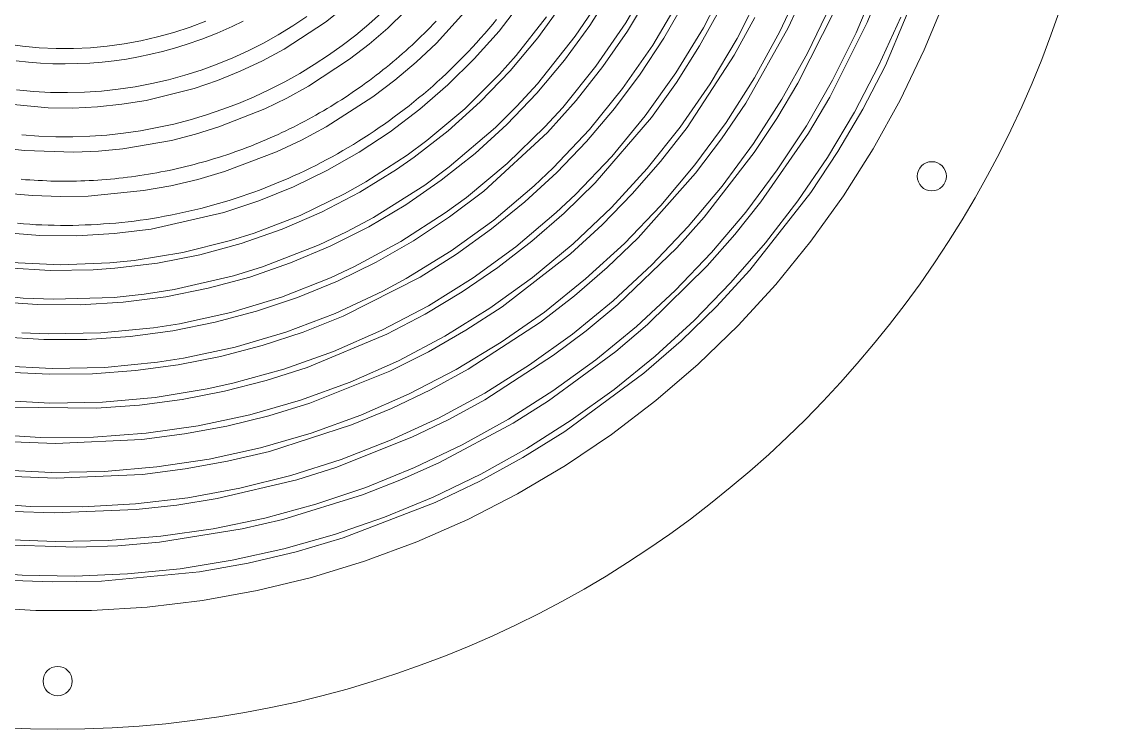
# Model space of a CAD drawing. Header units: millimetres. Extents: x -110 to 110, y -110 to 110.
# Drawn here: x -3.7 to 110, y -110 to -36.4 of the extents above; entities that cross this region are included whole.
import ezdxf

# ---------------------------------------------------------------- set-up
doc = ezdxf.new("R2010")
doc.units = ezdxf.units.MM

msp = doc.modelspace()

# ---------------------------------------------------------------- linework, layer by layer
at = {"color": 7, "linetype": 'Continuous', "lineweight": 15, "flags": 128}
for points in [[(90.06, -31.5), (86.1, -40.96), (83.75, -45.51), (81.16, -49.92), (78.33, -54.2), (72, -62.27), (68.53, -66.03), (64.85, -69.6), (60.99, -72.96), (52.75, -79.06), (48.39, -81.76), (43.9, -84.22), (39.28, -86.44), (29.71, -90.11), (24.8, -91.55), (19.81, -92.73), (14.77, -93.63), (4.56, -94.62), (-0.56, -94.69), (-5.68, -94.49)], [(-3.74, -68.77), (-0.99, -68.88), (4.49, -68.79), (9.96, -68.26), (12.67, -67.83), (18.03, -66.66), (23.28, -65.06), (28.39, -63.05), (30.87, -61.89), (35.71, -59.29), (40.32, -56.31), (42.53, -54.69), (46.75, -51.18), (50.69, -47.36), (52.54, -45.33), (55.99, -41.06), (59.1, -36.54), (61.84, -31.78)], [(85.85, -32.49), (84.19, -36.5), (80.31, -44.28), (78.11, -48.02), (73.16, -55.17), (70.45, -58.55), (67.57, -61.81), (61.37, -67.9), (58.06, -70.71), (51.06, -75.86), (47.38, -78.17), (39.72, -82.27), (35.75, -84.04), (31.71, -85.62), (23.41, -88.19), (19.18, -89.18), (10.6, -90.55), (6.27, -90.92), (1.93, -91.09), (-6.76, -90.81)], [(-6.31, -75.79), (-0.83, -76.09), (4.66, -75.99), (10.13, -75.5), (15.54, -74.62), (18.22, -74.03), (23.51, -72.56), (28.68, -70.73), (33.71, -68.52), (38.56, -65.96), (43.22, -63.05), (47.66, -59.82), (51.85, -56.28), (53.85, -54.4), (57.64, -50.43), (61.13, -46.2), (64.32, -41.73), (67.17, -37.05), (69.69, -32.17)], [(-6.12, -83.03), (-0.63, -83.29), (4.86, -83.19), (10.32, -82.73), (15.75, -81.91), (21.11, -80.73), (26.38, -79.21), (31.54, -77.34), (36.57, -75.13), (41.44, -72.6), (46.13, -69.76), (50.63, -66.62), (54.91, -63.18), (58.96, -59.48), (62.75, -55.52), (66.28, -51.31), (69.53, -46.89), (72.48, -42.26), (75.12, -37.45), (77.44, -32.48)], [(-5.71, -90.28), (-0.23, -90.5), (5.26, -90.38), (10.74, -89.93), (16.18, -89.15), (21.55, -88.04), (26.85, -86.61), (32.05, -84.86), (37.13, -82.79), (42.09, -80.43), (46.89, -77.77), (51.52, -74.83), (55.97, -71.6), (60.22, -68.11), (64.24, -64.38), (68.03, -60.41), (71.58, -56.23), (74.86, -51.83), (77.88, -47.25), (80.61, -42.49), (83.05, -37.57), (85.19, -32.52)], [(-8.07, -97.32), (-2.28, -97.66), (3.52, -97.66), (9.3, -97.31), (15.06, -96.62), (20.76, -95.59), (26.39, -94.23), (31.93, -92.54), (37.36, -90.52), (42.66, -88.18), (47.82, -85.53), (52.82, -82.58), (57.62, -79.34), (62.23, -75.83), (66.61, -72.05), (70.77, -68.02), (74.69, -63.75), (78.34, -59.25), (81.73, -54.54), (84.84, -49.64), (87.65, -44.58), (90.15, -39.35), (92.34, -33.99)], [(-7.25, -79.32), (-1.77, -79.67), (3.72, -79.64), (9.19, -79.23), (14.62, -78.45), (19.99, -77.3), (25.26, -75.78), (30.42, -73.91), (35.44, -71.68), (40.29, -69.12), (44.95, -66.23), (49.41, -63.02), (53.63, -59.52), (57.61, -55.74), (61.32, -51.69), (64.74, -47.4), (67.86, -42.89), (70.67, -38.17), (73.14, -33.27)], [(57.74, -33), (55.35, -36.8), (52.71, -40.42), (49.83, -43.86), (46.73, -47.1), (43.42, -50.12), (39.9, -52.91), (36.21, -55.45), (32.36, -57.74), (28.36, -59.77), (24.23, -61.51), (19.99, -62.98), (15.66, -64.15), (11.26, -65.03), (6.82, -65.6), (2.34, -65.88), (-2.14, -65.85), (-6.61, -65.51)], [(-6.05, -72.2), (-0.57, -72.49), (4.92, -72.37), (10.38, -71.84), (13.09, -71.41), (18.46, -70.26), (23.72, -68.71), (28.85, -66.76), (33.83, -64.44), (36.24, -63.14), (40.92, -60.26), (45.36, -57.05), (49.56, -53.5), (51.55, -51.62), (55.31, -47.63), (58.77, -43.36), (61.9, -38.85), (64.67, -34.12)], [(-5.98, -49.55), (-3.44, -49.83), (1.69, -50), (4.24, -49.88), (6.79, -49.64), (11.84, -48.76), (14.33, -48.12), (16.77, -47.37), (21.54, -45.48), (23.84, -44.36), (26.08, -43.12), (30.37, -40.31), (32.4, -38.75), (34.35, -37.08), (37.98, -33.47)], [(61.57, -33.55), (59.26, -37.4), (56.72, -41.09), (53.95, -44.61), (50.95, -47.95), (44.34, -54.03), (40.76, -56.73), (37.02, -59.2), (33.12, -61.42), (29.1, -63.39), (24.95, -65.09), (20.7, -66.53), (16.37, -67.68), (11.97, -68.56), (7.53, -69.15), (3.05, -69.46), (-1.43, -69.47), (-5.91, -69.2)], [(77.87, -33), (75.98, -37.07), (71.57, -44.88), (69.06, -48.6), (66.36, -52.18), (60.4, -58.89), (57.16, -61.99), (53.77, -64.92), (50.22, -67.66), (42.71, -72.57), (38.77, -74.71), (34.72, -76.64), (30.58, -78.36), (22.04, -81.11), (17.67, -82.14), (13.26, -82.94), (8.81, -83.5), (-0.15, -83.9), (-4.63, -83.74)], [(-8.34, -86.44), (-2.86, -86.83), (2.62, -86.88), (8.1, -86.57), (13.55, -85.93), (18.95, -84.94), (24.27, -83.61), (29.5, -81.95), (34.62, -79.96), (39.6, -77.66), (44.42, -75.04), (49.08, -72.12), (53.55, -68.92), (57.8, -65.45), (61.82, -61.71), (65.6, -57.73), (69.12, -53.53), (72.37, -49.1), (75.34, -44.49), (78.01, -39.7), (80.38, -34.74)], [(-6.08, -44.89), (-0.98, -45.37), (1.58, -45.4), (4.14, -45.28), (6.69, -45.01), (9.22, -44.61), (14.19, -43.37), (16.62, -42.54), (18.99, -41.58), (21.31, -40.49), (23.56, -39.27), (27.85, -36.46), (29.86, -34.88)], [(48.28, -34.33), (45.91, -37.39), (43.34, -40.28), (40.59, -43), (37.67, -45.53), (34.59, -47.87), (31.36, -50), (28, -51.91), (24.52, -53.6), (20.94, -55.06), (17.27, -56.28), (9.71, -57.99), (5.88, -58.46), (2.01, -58.68), (-1.85, -58.65), (-5.71, -58.36)], [(-5.49, -54.25), (-2.61, -54.5), (0.28, -54.6), (3.17, -54.55), (8.93, -53.99), (11.77, -53.48), (14.58, -52.82), (17.36, -52.01), (22.77, -49.97), (25.38, -48.74), (27.93, -47.37), (32.79, -44.24), (35.09, -42.49), (37.29, -40.62), (39.39, -38.64), (43.28, -34.36)], [(65.3, -34.23), (63.06, -38.12), (60.6, -41.86), (57.91, -45.45), (55.01, -48.87), (51.91, -52.1), (48.61, -55.14), (45.14, -57.98), (41.5, -60.6), (37.7, -62.99), (29.7, -67.06), (25.53, -68.71), (21.27, -70.11), (16.94, -71.25), (12.54, -72.12), (8.09, -72.71), (3.62, -73.04), (-0.86, -73.09), (-5.34, -72.86)], [(52.58, -34.46), (49.95, -38.1), (47.08, -41.54), (43.96, -44.77), (40.63, -47.76), (37.08, -50.51), (35.24, -51.79), (31.43, -54.14), (27.45, -56.22), (23.34, -58), (19.1, -59.49), (14.78, -60.66), (10.38, -61.53), (5.93, -62.07), (3.69, -62.22), (-0.79, -62.29), (-5.27, -62.03)], [(68.94, -35.02), (66.77, -38.94), (64.37, -42.73), (61.76, -46.37), (55.91, -53.18), (52.7, -56.32), (49.32, -59.26), (45.77, -62), (42.07, -64.53), (38.22, -66.84), (34.25, -68.92), (25.97, -72.38), (21.7, -73.74), (17.35, -74.85), (12.95, -75.7), (8.51, -76.29), (4.03, -76.62), (-4.94, -76.5)], [(80.83, -35.21), (77, -42.82), (74.82, -46.48), (72.46, -50.02), (67.24, -56.76), (64.4, -59.93), (58.26, -65.84), (54.99, -68.56), (51.59, -71.12), (44.42, -75.74), (40.69, -77.78), (36.85, -79.63), (28.94, -82.78), (24.88, -84.06), (16.58, -86.02), (12.38, -86.7), (8.15, -87.17), (-0.37, -87.5), (-4.62, -87.35)], [(-9.89, -64.46), (-3.6, -65.17), (-0.45, -65.29), (5.87, -65.09), (9.01, -64.75), (12.13, -64.27), (18.3, -62.85), (21.31, -61.92), (27.21, -59.63), (30.06, -58.28), (32.85, -56.79), (38.19, -53.41), (40.73, -51.53), (45.53, -47.42), (47.78, -45.19), (49.91, -42.87), (53.84, -37.91), (55.62, -35.3)], [(-9.16, -93.6), (-3.69, -94), (1.8, -94.09), (7.28, -93.86), (12.74, -93.31), (18.16, -92.44), (23.52, -91.26), (28.81, -89.77), (34, -87.97), (39.07, -85.87), (44.01, -83.49), (48.8, -80.82), (53.43, -77.87), (57.89, -74.66), (62.16, -71.19), (66.21, -67.49), (70.04, -63.56), (73.63, -59.41), (76.98, -55.06), (80.07, -50.53), (82.89, -45.82), (85.43, -40.95), (87.7, -35.94)], [(15.42, -36.36), (13.77, -36.98), (12.09, -37.53), (10.38, -38), (8.65, -38.4), (6.91, -38.72), (5.16, -38.96), (3.4, -39.12), (1.63, -39.2), (-0.14, -39.2), (-1.91, -39.12), (-3.67, -38.96), (-5.43, -38.72)], [(-4.82, -61.47), (0.3, -61.7), (5.42, -61.51), (7.97, -61.26), (13.02, -60.43), (17.99, -59.19), (20.44, -58.42), (25.22, -56.57), (29.83, -54.34), (32.06, -53.08), (36.36, -50.29), (38.41, -48.77), (42.34, -45.47), (45.97, -41.86), (47.68, -39.95), (50.84, -35.92)], [(72.51, -35.97), (70.37, -39.91), (65.47, -47.43), (62.71, -50.96), (59.76, -54.34), (56.63, -57.55), (53.33, -60.58), (46.23, -66.08), (42.47, -68.52), (38.58, -70.75), (34.57, -72.76), (26.24, -76.09), (21.95, -77.41), (17.6, -78.48), (13.19, -79.3), (8.75, -79.88), (-0.22, -80.3), (-4.7, -80.13)], [(-4.33, -40.49), (-3.05, -40.63), (-1.78, -40.73), (-0.5, -40.79), (0.78, -40.81), (2.06, -40.78), (3.34, -40.72), (4.62, -40.62), (5.89, -40.48), (7.16, -40.3), (8.42, -40.08), (9.68, -39.81), (10.92, -39.51), (12.16, -39.18), (13.38, -38.8), (14.99, -38.24), (15.79, -37.93), (16.58, -37.61), (18.15, -36.91), (19.3, -36.35)], [(25.93, -35.87), (24.46, -36.85), (22.95, -37.77), (21.41, -38.64), (19.83, -39.44), (18.22, -40.17), (16.58, -40.84), (14.92, -41.45), (13.23, -41.99), (11.52, -42.46), (9.8, -42.86), (8.06, -43.19), (6.31, -43.45), (4.55, -43.64), (2.79, -43.76), (1.02, -43.8), (-0.75, -43.78), (-2.52, -43.68), (-4.28, -43.52)], [(45.66, -36.18), (45.25, -36.68), (44.84, -37.17), (44.42, -37.65), (44, -38.14), (43.57, -38.61), (43.14, -39.08), (42.7, -39.55), (42.26, -40.01), (41.81, -40.47), (41.35, -40.92), (40.9, -41.37), (40.43, -41.81), (39.96, -42.25), (39.49, -42.68), (39.01, -43.11), (38.53, -43.53), (38.04, -43.94), (37.55, -44.35), (37.05, -44.76), (36.55, -45.16), (36.05, -45.55), (35.54, -45.94), (35.02, -46.32), (34.51, -46.7), (33.99, -47.07), (33.46, -47.44), (32.93, -47.8), (32.39, -48.15), (31.85, -48.5), (31.31, -48.84), (30.77, -49.18), (30.22, -49.51), (29.67, -49.83), (29.11, -50.15), (28.55, -50.46), (27.99, -50.76), (27.42, -51.06), (26.85, -51.36), (26.28, -51.64), (25.7, -51.92), (25.12, -52.2), (24.54, -52.46), (23.96, -52.73), (23.37, -52.98), (22.78, -53.23), (22.18, -53.47), (21.59, -53.7), (20.99, -53.93), (20.39, -54.15), (19.79, -54.37), (19.18, -54.57), (18.57, -54.78), (17.96, -54.97), (17.35, -55.16), (16.73, -55.34), (16.12, -55.51), (15.5, -55.68), (14.88, -55.84), (14.26, -56), (13.63, -56.14), (13.01, -56.28), (12.38, -56.41), (11.75, -56.54), (11.12, -56.66), (10.49, -56.77), (9.86, -56.88), (9.23, -56.98), (8.59, -57.07), (7.96, -57.15), (7.32, -57.23), (6.68, -57.3), (6.04, -57.36), (5.41, -57.41), (4.77, -57.46), (4.13, -57.5), (3.49, -57.54), (2.85, -57.56), (2.21, -57.58), (1.57, -57.6), (0.93, -57.6), (0.29, -57.6), (-0.35, -57.59), (-0.99, -57.58), (-1.64, -57.56), (-2.28, -57.53), (-2.91, -57.49), (-3.55, -57.44), (-4.19, -57.39)], [(39.38, -36.37), (39.07, -36.69), (38.76, -37.01), (38.45, -37.32), (38.14, -37.63), (37.82, -37.94), (37.5, -38.25), (37.18, -38.55), (36.86, -38.85), (36.53, -39.15), (36.2, -39.45), (35.87, -39.74), (35.54, -40.03), (35.2, -40.32), (34.86, -40.61), (34.52, -40.89), (34.18, -41.17), (33.83, -41.44), (33.49, -41.72), (33.14, -41.99), (32.78, -42.26), (32.43, -42.52), (32.07, -42.78), (31.72, -43.04), (31.36, -43.3), (30.99, -43.55), (30.63, -43.8), (30.26, -44.05), (29.89, -44.29), (29.52, -44.53), (29.15, -44.77), (28.77, -45), (28.4, -45.24), (28.02, -45.46), (27.64, -45.69), (27.25, -45.91), (26.87, -46.13), (26.48, -46.35), (26.09, -46.56), (25.71, -46.77), (25.31, -46.97), (24.92, -47.18), (24.53, -47.38), (24.13, -47.57), (23.73, -47.77), (23.33, -47.96), (22.93, -48.14), (22.53, -48.33), (22.12, -48.51), (21.72, -48.68), (21.31, -48.85), (20.9, -49.02), (20.49, -49.19), (20.08, -49.35), (19.67, -49.51), (19.25, -49.67), (18.84, -49.82), (18.42, -49.97), (18.01, -50.12), (17.59, -50.26), (17.16, -50.4), (16.74, -50.53), (16.32, -50.66), (15.9, -50.79), (15.47, -50.92), (15.05, -51.04), (14.62, -51.15), (14.19, -51.27), (13.77, -51.38), (13.34, -51.49), (12.91, -51.59), (12.48, -51.69), (12.04, -51.78), (11.61, -51.88), (11.18, -51.97), (10.74, -52.05), (10.31, -52.13), (9.87, -52.21), (9.44, -52.29), (9, -52.36), (8.56, -52.42), (8.13, -52.49), (7.69, -52.55), (7.25, -52.6), (6.81, -52.65), (6.37, -52.7), (5.93, -52.75), (5.49, -52.79), (5.05, -52.83), (4.61, -52.86), (4.17, -52.89), (3.72, -52.92), (3.28, -52.94), (2.84, -52.96), (2.4, -52.98), (1.96, -52.99), (1.51, -53), (1.07, -53), (0.63, -53), (0.19, -53), (-0.26, -53), (-0.7, -52.99), (-1.14, -52.97), (-1.58, -52.95), (-2.02, -52.93), (-2.46, -52.91), (-2.91, -52.88), (-3.35, -52.85), (-3.79, -52.81)], [(33.7, -35.51), (32.38, -36.68), (31.01, -37.81), (29.61, -38.89), (28.17, -39.91), (26.69, -40.88), (25.18, -41.8), (23.63, -42.66), (22.05, -43.47), (20.45, -44.22), (18.82, -44.91), (17.17, -45.53), (15.49, -46.1), (13.8, -46.61), (12.08, -47.06), (10.36, -47.44), (8.62, -47.76), (6.86, -48.01), (5.11, -48.21), (3.34, -48.33), (1.57, -48.4), (-0.2, -48.4), (-1.97, -48.33), (-3.73, -48.2)]]:
    msp.add_lwpolyline(points, dxfattribs=at)
at = {"color": 7, "linetype": 'Continuous', "lineweight": 15}
for centre, radius in [((0, 0), 110), ((90.93, -52.5), 1.52), ((0, -105), 1.52)]:
    msp.add_circle(centre, radius, dxfattribs=at)

doc.saveas('drawing.dxf')
